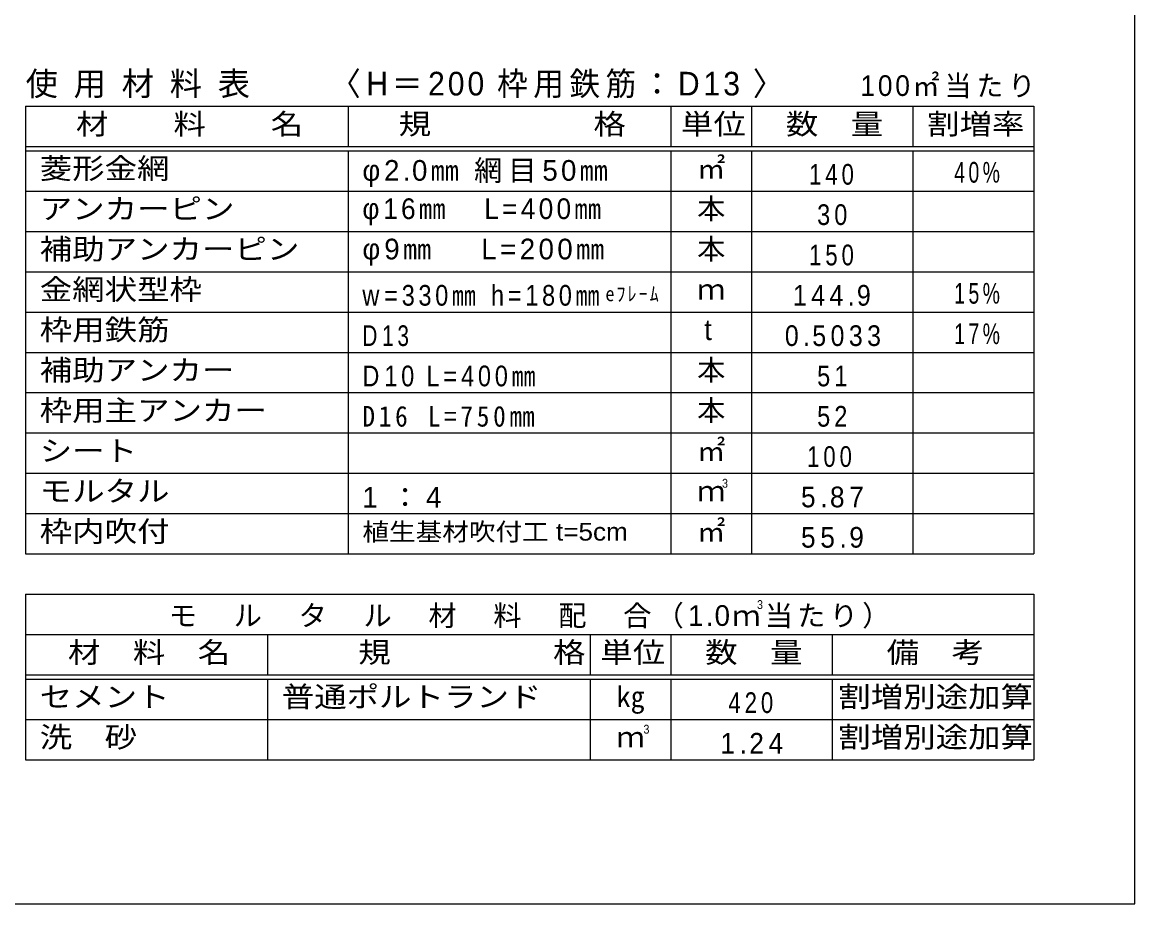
# Model space of a CAD drawing. Units: millimetres on the paper, enlarged 20 times. Extents: x -7610 to 7610, y -5340 to 5340.
# Drawn here: x 2093 to 7610, y -5340 to -969 of the extents above; entities that cross this region are included whole.
import ezdxf
from ezdxf.enums import TextEntityAlignment as Align

# ---------------------------------------------------------------- set-up
doc = ezdxf.new("R2010")
doc.units = ezdxf.units.MM
doc.header["$LTSCALE"] = 20
doc.layers.add('3-0', color=2, linetype='Continuous')
doc.styles.add('HGPｺﾞｼｯｸE', font='')
doc.styles.add('ＭＳ ゴシック', font='')
doc.styles.get('HGPｺﾞｼｯｸE').set_extended_font_data('HGPｺﾞｼｯｸE')
doc.styles.get('ＭＳ ゴシック').set_extended_font_data('MS Gothic')

msp = doc.modelspace()

# ---------------------------------------------------------------- linework, layer by layer
at = {"layer": '3-0', "color": 1}
for p, q in [((7610, -5340), (7610, 5340)), ((-7610, -5340), (7610, -5340))]:
    msp.add_line(p, q, dxfattribs=at)
at = {"layer": '3-0'}
for p, q in [((2110, -1385.51), (7110, -1385.51)), ((2110, -1385.51), (2110, -3605.51)), ((3710, -1385.51), (3710, -1585.51)), ((5310, -1385.51), (5310, -1585.51)), ((5710, -1385.51), (5710, -1585.51)), ((5710, -1385.51), (5710, -1585.51)), ((6510, -1385.51), (6510, -1585.51)), ((7110, -1385.51), (7110, -3605.51)), ((2110, -1585.51), (7110, -1585.51)), ((2110, -1605.51), (7110, -1605.51)), ((3710, -1605.51), (3710, -3605.51)), ((5310, -1605.51), (5310, -3605.51)), ((5710, -1605.51), (5710, -3605.51)), ((5710, -1605.51), (5710, -3605.51)), ((6510, -1605.51), (6510, -3605.51)), ((2110, -1805.51), (7110, -1805.51)), ((2110, -2005.51), (7110, -2005.51)), ((2110, -2205.51), (7110, -2205.51)), ((2110, -2405.51), (7110, -2405.51)), ((2110, -2605.51), (7110, -2605.51)), ((2110, -2805.51), (7110, -2805.51)), ((2110, -3005.51), (7110, -3005.51)), ((2110, -3205.51), (7110, -3205.51)), ((2110, -3405.51), (7110, -3405.51)), ((2110, -3605.51), (7110, -3605.51)), ((2110, -3805.51), (2110, -4625.51)), ((2110, -3805.51), (7110, -3805.51)), ((7110, -3805.51), (7110, -4625.51)), ((2110, -4005.51), (7110, -4005.51)), ((3310, -4005.51), (3310, -4205.51)), ((4910, -4005.51), (4910, -4205.51)), ((5310, -4005.51), (5310, -4205.51)), ((5310, -4005.51), (5310, -4205.51)), ((6110, -4005.51), (6110, -4205.51)), ((2110, -4205.51), (7110, -4205.51)), ((2110, -4225.51), (7110, -4225.51)), ((3310, -4225.51), (3310, -4625.51)), ((4910, -4225.51), (4910, -4625.51)), ((5310, -4225.51), (5310, -4625.51)), ((5310, -4225.51), (5310, -4625.51)), ((6110, -4225.51), (6110, -4625.51)), ((2110, -4425.51), (7110, -4425.51)), ((2110, -4625.51), (7110, -4625.51))]:
    msp.add_line(p, q, dxfattribs=at)

# ---------------------------------------------------------------- texts
at = {"layer": '3-0', "style": 'HGPｺﾞｼｯｸE', "width": 1.15}
for s, p in [('材\u3000\u3000料\u3000\u3000名', (2360, -1555.51)), ('規\u3000\u3000\u3000\u3000\u3000格', (3960, -1555.51)), ('単位', (5360, -1555.51)), ('数\u3000量', (5880, -1555.51)), ('割増率', (6580, -1555.51)), ('菱形金網', (2180, -1775.51)), ('アンカーピン', (2180, -1975.51)), ('補助アンカーピン', (2180, -2175.51)), ('金網状型枠', (2180, -2375.51)), ('枠用鉄筋', (2180, -2575.51)), ('補助アンカー', (2180, -2775.51)), ('枠用主アンカー', (2180, -2975.51)), ('シート', (2180, -3175.51)), ('モルタル', (2180, -3375.51)), ('枠内吹付', (2180, -3575.51)), ('材\u3000料\u3000名', (2320, -4175.51)), ('規\u3000\u3000\u3000\u3000\u3000格', (3760, -4175.51)), ('単位', (4960, -4175.51)), ('数\u3000量', (5480, -4175.51)), ('備\u3000考', (6380, -4175.51)), ('普通ポルトランド', (3380, -4395.51)), ('割増別途加算', (6140, -4395.51)), ('セメント', (2180, -4395.51)), ('洗\u3000砂', (2180, -4595.51)), ('割増別途加算', (6140, -4595.51))]:
    msp.add_text(s, height=102.6, dxfattribs=at).set_placement(p, align=Align.BOTTOM_LEFT)
at = {"layer": '3-0', "style": 'HGPｺﾞｼｯｸE'}
for s, p in [('㎡', (5440, -1775.51)), ('本', (5440, -1975.51)), ('本', (5440, -2175.51)), ('ｍ', (5440, -2375.51)), ('t', (5475, -2575.51)), ('本', (5440, -2775.51)), ('本', (5440, -2975.51)), ('㎡', (5440, -3175.51)), ('ｍ', (5440, -3375.51)), ('㎡', (5440, -3575.51)), ('㎏', (5040, -4395.51)), ('ｍ', (5040, -4595.51))]:
    msp.add_text(s, height=102.6, dxfattribs=at).set_placement(p, align=Align.BOTTOM_LEFT)
at = {"layer": '3-0', "color": 7, "style": 'HGPｺﾞｼｯｸE', "width": 0.9}
for p in [(5563.44, -3290.14), (5736.94, -3891.66), (5173.93, -4509.71)]:
    msp.add_text('3', height=43.99, dxfattribs=at).set_placement(p, align=Align.BOTTOM_LEFT)
at = {"layer": '3-0', "color": 3, "style": 'HGPｺﾞｼｯｸE', "width": 1.1}
msp.add_text('植生基材吹付工 t=5cm', height=87.98, dxfattribs=at).set_placement((3780, -3565.51), align=Align.BOTTOM_LEFT)
at = {"layer": '3-0', "attachment_point": 7}
for s, insert, char_height, style in [('\\T1.17;使\\~用\\~材\\~料\\~表', (2110, -1345.51), 117.3, 'HGPｺﾞｼｯｸE'), ('\\T1.18;\\W0.95;〈H＝200\\~枠用鉄筋：D13\\~〉', (3620, -1345.51), 117.3, 'HGPｺﾞｼｯｸE'), ('\\T1.19;\\W0.95;100㎡当たり', (6250, -1345.51), 102.6, 'HGPｺﾞｼｯｸE'), ('\\T1.21;φ2.0㎜\\~網目50㎜', (3780, -1785.51), 102.6, 'HGPｺﾞｼｯｸE'), ('\\T1.32;\\W0.8;140', (5995, -1775.51), 102.6, 'HGPｺﾞｼｯｸE'), ('\\T1.32;\\W0.7;40%', (6715, -1765.51), 102.6, 'HGPｺﾞｼｯｸE'), ('\\T1.22;\\W0.95;φ16㎜\u3000L=400㎜', (3780, -1975.51), 102.6, 'HGPｺﾞｼｯｸE'), ('\\T1.31;\\W0.85;30', (6035, -1975.51), 102.6, 'HGPｺﾞｼｯｸE'), ('\\T1.22;φ9㎜\\~\u3000L=200㎜', (3780, -2175.51), 102.6, 'HGPｺﾞｼｯｸE'), ('\\T1.32;\\W0.8;150', (5995, -2175.51), 102.6, 'HGPｺﾞｼｯｸE'), ('\\T1.32;\\W0.7;15%', (6715, -2365.51), 102.6, 'HGPｺﾞｼｯｸE'), ('\\T1.28;\\W0.85;w=330㎜\\~h=180㎜', (3780, -2375.51), 102.6, 'HGPｺﾞｼｯｸE'), ('\\T1.32;\\W0.9;144.9', (5915, -2375.51), 102.6, 'HGPｺﾞｼｯｸE'), ('\\T1.32;\\W0.75;D13', (3780, -2575.51), 102.6, 'HGPｺﾞｼｯｸE'), ('\\T1.32;\\W0.9;0.5033', (5875, -2575.51), 102.6, 'HGPｺﾞｼｯｸE'), ('\\T1.32;\\W0.7;17%', (6715, -2565.51), 102.6, 'HGPｺﾞｼｯｸE'), ('\\T1.29;\\W0.85;D10\\~L=400㎜', (3780, -2775.51), 102.6, 'HGPｺﾞｼｯｸE'), ('\\T1.31;\\W0.85;51', (6035, -2775.51), 102.6, 'HGPｺﾞｼｯｸE'), ('\\T1.29;\\W0.9;D16\\~L=750㎜', (3780, -2975.51), 102.6, 'ＭＳ ゴシック'), ('\\T1.31;\\W0.85;52', (6035, -2975.51), 102.6, 'HGPｺﾞｼｯｸE'), ('\\T1.32;\\W0.8;100', (5985.23, -3175.11), 102.6, 'HGPｺﾞｼｯｸE'), ('\\T1.24;1\\~：4', (3780, -3375.51), 102.6, 'HGPｺﾞｼｯｸE'), ('\\T1.32;\\W0.95;5.87', (5955, -3375.51), 102.6, 'HGPｺﾞｼｯｸE'), ('\\T1.32;\\W0.95;55.9', (5955, -3575.51), 102.6, 'HGPｺﾞｼｯｸE'), ('\\T1.15;モ\u3000ル\u3000タ\u3000ル\u3000材\u3000料\u3000配\u3000合（1.0ｍ当たり）', (2820, -3975.51), 102.6, 'HGPｺﾞｼｯｸE'), ('\\T1.32;\\W0.8;420', (5595, -4395.51), 102.6, 'HGPｺﾞｼｯｸE'), ('\\T1.32;\\W0.95;1.24', (5555, -4595.51), 102.6, 'HGPｺﾞｼｯｸE')]:
    msp.add_mtext(s, dxfattribs=dict(at, insert=insert, char_height=char_height, style=style))
at = {"layer": '3-0', "color": 3, "insert": (4985, -2355.51), "char_height": 73.31, "attachment_point": 7, "style": 'ＭＳ ゴシック'}
msp.add_mtext('\\T1.22;\\W0.9;eﾌﾚｰﾑ', dxfattribs=at)

doc.saveas('drawing.dxf')
